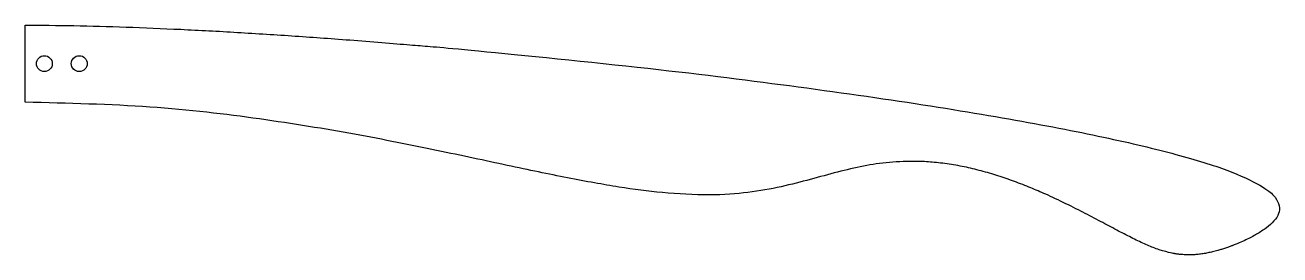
# Model space of a CAD drawing. Header units: millimetres. Extents: x 3 to 133, y -11 to 13.
import ezdxf

# ---------------------------------------------------------------- set-up
doc = ezdxf.new("R2010")
doc.units = ezdxf.units.MM
doc.layers.get('0').update_dxf_attribs({"linetype": 'CONTINUOUS'})

msp = doc.modelspace()

# ---------------------------------------------------------------- linework, layer by layer
msp.add_line((2.6, 5.1), (2.6, 13.1))
for centre in [(4.6, 9.1), (8.22, 9.1)]:
    msp.add_circle(centre, 0.825)
msp.add_open_spline([(2.6, 13.1), (25.13, 13.1), (90.73, 7.47), (134.16, -0.41), (137.9, -6.67), (120.08, -13.29), (118.51, -8.35), (81.19, 14.28), (83.66, -17), (40.51, 5.1), (2.6, 5.1)], degree=5, knots=[0, 0, 0, 0, 0, 0, 0.2, 0.388382, 0.4, 0.6, 0.8, 1, 1, 1, 1, 1, 1])

doc.saveas('drawing.dxf')
